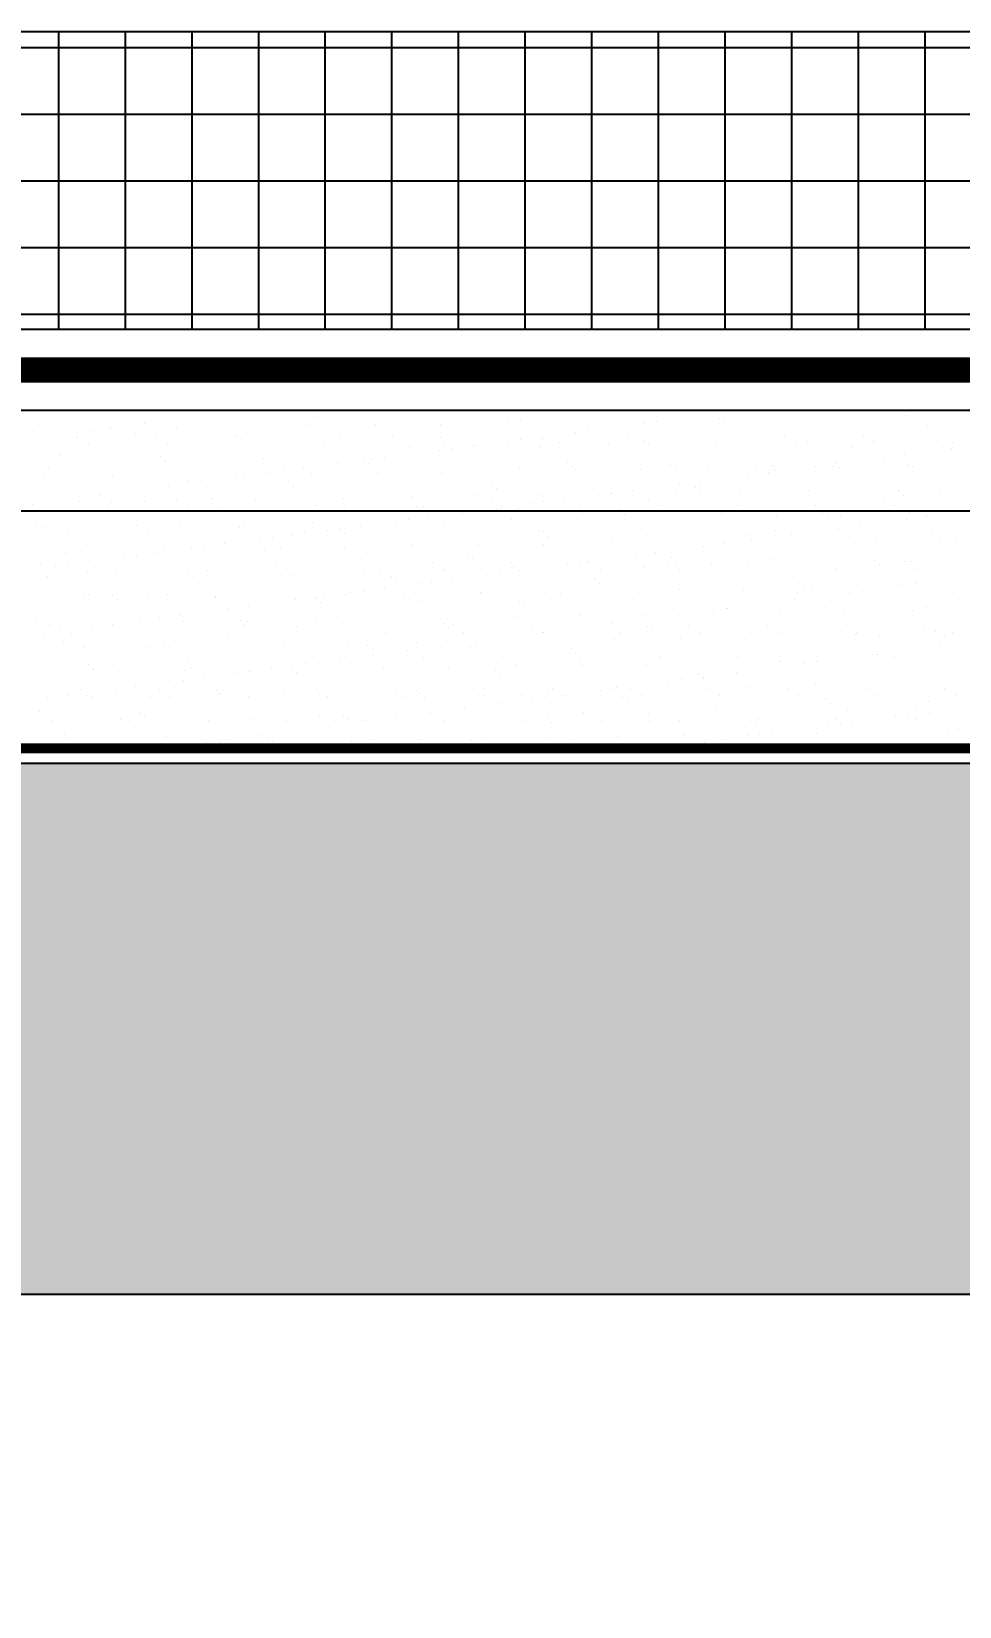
# Model space of a CAD drawing. Header units: centimetres. Extents: x -5119 to 2082, y -6603 to -947.
# Drawn here: x -156.4 to -82.9, y -3573 to -3448.3 of the extents above; entities that cross this region are included whole.
import ezdxf

# ---------------------------------------------------------------- set-up
doc = ezdxf.new("R2010")
doc.units = ezdxf.units.CM
doc.header["$LTSCALE"] = 100
doc.header["$MEASUREMENT"] = 0
for name, color, linetype in [('A807-Details-Railing and Cat ladder$0$A-CONC', 5, 'Continuous'), ('A807-Details-Railing and Cat ladder$0$A-HATCH-14', 14, 'Continuous'), ('A807-Details-Railing and Cat ladder$0$A-HATH-CONC', 253, 'Continuous'), ('A807-Details-Railing and Cat ladder$0$A-LITE2', 23, 'Continuous'), ('A807-Details-Railing and Cat ladder$0$A-WATERPROOFING', 7, 'Continuous'), ('A807-Details-Railing and Cat ladder$0$railiing', 7, 'Continuous')]:
    doc.layers.add(name, color=color, linetype=linetype)
doc.styles.add('A807-Details-Railing and Cat ladder$0$ARIAL', font='arial.ttf', dxfattribs={"width": 0.9})
doc.styles.add('A807-Details-Railing and Cat ladder$0$DIM1', font='simplex.shx', dxfattribs={"width": 0.8})
doc.dimstyles.new('A807-Details-Railing and Cat ladder$0$A-20-DIM-INT', dxfattribs={"dimscale": 20, "dimtxt": 2.5, "dimasz": 0.2, "dimexe": 1, "dimexo": 1, "dimgap": 1, "dimtad": 1, "dimlfac": 0.001, "dimdsep": 46, "dimtxsty": 'A807-Details-Railing and Cat ladder$0$ARIAL', "dimblk": 'A807-Details-Railing and Cat ladder$0$_ARCHTICK', "dimcen": 0.025, "dimclrd": 8, "dimclre": 8, "dimclrt": 7, "dimazin": 2, "dimtfac": 1, "dimtix": 1, "dimtmove": 2, "dimatfit": 3, "dimfxl": 1, "dimtolj": 1, "dimtzin": 0, "dimlwd": -1, "dimlwe": -1, "dimarcsym": 0})

# ---------------------------------------------------------------- blocks, each defined once
blk = doc.blocks.new('A807-Details-Railing and Cat ladder$0$_ARCHTICK')
at = {"color": 0, "linetype": 'ByBlock', "const_width": 0.15}
blk.add_lwpolyline([(-0.5, -0.5), (0.5, 0.5)], dxfattribs=at)
blk = doc.blocks.new('*D26')
at = {"layer": 'A807-Details-Railing and Cat ladder$0$A-HATH-CONC', "color": 8, "ltscale": 0.8, "transparency": 16777216}
for p, q in [((-140.05, -3306.48), (-291.56, -3306.48)), ((-271.56, -3506.24), (-271.56, -3306.48)), ((-251.61, -3506.24), (-291.56, -3506.24))]:
    blk.add_line(p, q, dxfattribs=at)
at = {"layer": 'Defpoints', "color": 0, "ltscale": 0.8, "transparency": 16777216}
for p in [(-271.56, -3306.48), (-120.05, -3306.48), (-231.61, -3506.24)]:
    blk.add_point(p, dxfattribs=at)
at = {"layer": 'A807-Details-Railing and Cat ladder$0$A-HATH-CONC', "color": 8, "ltscale": 0.8, "transparency": 16777216, "xscale": 4, "yscale": 4, "zscale": 4}
for p, rotation in [((-271.56, -3306.48), 90), ((-271.56, -3506.24), 270)]:
    blk.add_blockref('A807-Details-Railing and Cat ladder$0$_ARCHTICK', p, dxfattribs=dict(at, rotation=rotation))
at = {"layer": 'A807-Details-Railing and Cat ladder$0$A-HATH-CONC', "color": 7, "ltscale": 0.8, "transparency": 16777216, "insert": (-301.56, -3406.36), "char_height": 20, "attachment_point": 5, "rotation": 90, "style": 'A807-Details-Railing and Cat ladder$0$DIM1'}
blk.add_mtext('\\A1;199.76', dxfattribs=at)

msp = doc.modelspace()

# ---------------------------------------------------------------- hatches: boundary and pattern name
at = {"layer": 'A807-Details-Railing and Cat ladder$0$A-HATH-CONC', "ltscale": 0.8}
msp.add_hatch(color=256, dxfattribs=at).paths.add_polyline_path([(6.666, -3523.653), (6.666, -3572.994), (14.122, -3548.26), (196.591, -3548.26), (196.591, -3506.241), (-202.54, -3506.241), (-202.54, -3548.26), (1.44, -3548.26)])

# ---------------------------------------------------------------- linework, layer by layer
at = {"layer": 'A807-Details-Railing and Cat ladder$0$A-CONC'}
msp.add_line((196.771, -3506.241), (-202.753, -3506.241), dxfattribs=at)
at = {"layer": 'A807-Details-Railing and Cat ladder$0$A-HATCH-14', "color": 8, "linetype": 'Continuous'}
for p, q in [((-147.406, -3479.347), (-147.406, -3479.347)), ((-146.366, -3479.21), (-146.366, -3479.21)), ((-144.865, -3479.598), (-144.865, -3479.598)), ((-144.742, -3478.996), (-144.742, -3478.996)), ((-139.755, -3479.622), (-139.755, -3479.622)), ((-134.359, -3479.428), (-134.359, -3479.428)), ((-133.746, -3478.738), (-133.746, -3478.738)), ((-129.13, -3479.361), (-129.13, -3479.361)), ((-124.02, -3479.386), (-124.02, -3479.386)), ((-118.625, -3479.191), (-118.625, -3479.191)), ((-117.642, -3478.984), (-117.642, -3478.984)), ((-113.396, -3479.125), (-113.396, -3479.125)), ((-109.899, -3478.823), (-109.899, -3478.823)), ((-108.286, -3479.149), (-108.286, -3479.149)), ((-107.924, -3479.321), (-107.924, -3479.321)), ((-106.884, -3479.184), (-106.884, -3479.184)), ((-105.26, -3478.97), (-105.26, -3478.97)), ((-102.89, -3478.955), (-102.89, -3478.955)), ((-101.905, -3478.892), (-101.905, -3478.892)), ((-101.537, -3479.229), (-101.537, -3479.229)), ((-97.661, -3478.888), (-97.661, -3478.888)), ((-93.794, -3479.068), (-93.794, -3479.068)), ((-92.551, -3478.913), (-92.551, -3478.913)), ((-87.156, -3478.718), (-87.156, -3478.718)), ((-85.801, -3479.137), (-85.801, -3479.137)), ((-85.433, -3479.474), (-85.433, -3479.474)), ((-156.224, -3479.909), (-156.224, -3479.909)), ((-155.856, -3480.246), (-155.856, -3480.246)), ((-155.496, -3480.412), (-155.496, -3480.412)), ((-155.489, -3479.859), (-155.489, -3479.859)), ((-152.783, -3480.055), (-152.783, -3480.055)), ((-152.709, -3480.388), (-152.709, -3480.388)), ((-151.743, -3479.918), (-151.743, -3479.918)), ((-150.119, -3479.704), (-150.119, -3479.704)), ((-150.094, -3479.664), (-150.094, -3479.664)), ((-148.113, -3480.086), (-148.113, -3480.086)), ((-146.488, -3480.376), (-146.488, -3480.376)), ((-140.267, -3480.365), (-140.267, -3480.365)), ((-140.12, -3480.154), (-140.12, -3480.154)), ((-139.752, -3480.492), (-139.752, -3480.492)), ((-134.046, -3480.354), (-134.046, -3480.354)), ((-132.008, -3480.331), (-132.008, -3480.331)), ((-127.825, -3480.343), (-127.825, -3480.343)), ((-126.983, -3480.879), (-126.983, -3480.879)), ((-124.015, -3480.399), (-124.015, -3480.399)), ((-123.647, -3480.737), (-123.647, -3480.737)), ((-121.604, -3480.331), (-121.604, -3480.331)), ((-120.762, -3480.868), (-120.762, -3480.868)), ((-118.678, -3480.737), (-118.678, -3480.737)), ((-117.638, -3480.6), (-117.638, -3480.6)), ((-116.014, -3480.386), (-116.014, -3480.386)), ((-115.904, -3480.576), (-115.904, -3480.576)), ((-115.383, -3480.32), (-115.383, -3480.32)), ((-114.541, -3480.857), (-114.541, -3480.857)), ((-113.301, -3480.029), (-113.301, -3480.029)), ((-112.261, -3479.892), (-112.261, -3479.892)), ((-110.637, -3479.678), (-110.637, -3479.678)), ((-109.163, -3480.309), (-109.163, -3480.309)), ((-108.32, -3480.845), (-108.32, -3480.845)), ((-107.911, -3480.645), (-107.911, -3480.645)), ((-102.942, -3480.297), (-102.942, -3480.297)), ((-102.099, -3480.834), (-102.099, -3480.834)), ((-99.799, -3480.821), (-99.799, -3480.821)), ((-96.721, -3480.286), (-96.721, -3480.286)), ((-95.878, -3480.823), (-95.878, -3480.823)), ((-94.96, -3480.761), (-94.96, -3480.761)), ((-90.5, -3480.275), (-90.5, -3480.275)), ((-89.731, -3480.694), (-89.731, -3480.694)), ((-89.657, -3480.811), (-89.657, -3480.811)), ((-84.621, -3480.719), (-84.621, -3480.719)), ((-84.279, -3480.263), (-84.279, -3480.263)), ((-83.437, -3480.8), (-83.437, -3480.8)), ((-154.118, -3481.839), (-154.118, -3481.839)), ((-152.669, -3481.641), (-152.669, -3481.641)), ((-151.866, -3480.924), (-151.866, -3480.924)), ((-147.559, -3481.665), (-147.559, -3481.665)), ((-146.125, -3481.907), (-146.125, -3481.907)), ((-145.645, -3480.913), (-145.645, -3480.913)), ((-142.164, -3481.471), (-142.164, -3481.471)), ((-139.425, -3480.902), (-139.425, -3480.902)), ((-138.014, -3482.084), (-138.014, -3482.084)), ((-136.935, -3481.404), (-136.935, -3481.404)), ((-133.204, -3480.891), (-133.204, -3480.891)), ((-131.825, -3481.428), (-131.825, -3481.428)), ((-128.393, -3482.016), (-128.393, -3482.016)), ((-126.769, -3481.802), (-126.769, -3481.802)), ((-126.429, -3481.234), (-126.429, -3481.234)), ((-124.055, -3481.445), (-124.055, -3481.445)), ((-123.016, -3481.308), (-123.016, -3481.308)), ((-121.391, -3481.094), (-121.391, -3481.094)), ((-121.2, -3481.167), (-121.2, -3481.167)), ((-116.09, -3481.192), (-116.09, -3481.192)), ((-110.695, -3480.998), (-110.695, -3480.998)), ((-107.542, -3480.982), (-107.542, -3480.982)), ((-105.466, -3480.931), (-105.466, -3480.931)), ((-100.356, -3480.955), (-100.356, -3480.955)), ((-91.806, -3480.89), (-91.806, -3480.89)), ((-91.438, -3481.227), (-91.438, -3481.227)), ((-89.951, -3482.127), (-89.951, -3482.127)), ((-88.911, -3481.99), (-88.911, -3481.99)), ((-87.287, -3481.776), (-87.287, -3481.776)), ((-84.573, -3481.419), (-84.573, -3481.419)), ((-83.695, -3481.067), (-83.695, -3481.067)), ((-83.534, -3481.282), (-83.534, -3481.282)), ((-155.055, -3482.868), (-155.055, -3482.868)), ((-148.834, -3482.856), (-148.834, -3482.856)), ((-145.757, -3482.245), (-145.757, -3482.245)), ((-142.613, -3482.845), (-142.613, -3482.845)), ((-137.523, -3483.218), (-137.523, -3483.218)), ((-136.392, -3482.834), (-136.392, -3482.834)), ((-134.81, -3482.861), (-134.81, -3482.861)), ((-134.233, -3483.277), (-134.233, -3483.277)), ((-133.77, -3482.724), (-133.77, -3482.724)), ((-132.146, -3482.51), (-132.146, -3482.51)), ((-130.171, -3482.823), (-130.171, -3482.823)), ((-130.02, -3482.153), (-130.02, -3482.153)), ((-129.652, -3482.49), (-129.652, -3482.49)), ((-129.432, -3482.153), (-129.432, -3482.153)), ((-129.004, -3483.21), (-129.004, -3483.21)), ((-123.95, -3482.811), (-123.95, -3482.811)), ((-123.894, -3483.235), (-123.894, -3483.235)), ((-121.909, -3482.329), (-121.909, -3482.329)), ((-118.499, -3483.04), (-118.499, -3483.04)), ((-117.729, -3482.8), (-117.729, -3482.8)), ((-113.916, -3482.398), (-113.916, -3482.398)), ((-113.547, -3482.735), (-113.547, -3482.735)), ((-113.27, -3482.974), (-113.27, -3482.974)), ((-111.508, -3482.789), (-111.508, -3482.789)), ((-108.16, -3482.998), (-108.16, -3482.998)), ((-105.804, -3482.575), (-105.804, -3482.575)), ((-105.288, -3482.777), (-105.288, -3482.777)), ((-102.765, -3482.804), (-102.765, -3482.804)), ((-99.067, -3482.766), (-99.067, -3482.766)), ((-98.041, -3483.192), (-98.041, -3483.192)), ((-97.811, -3482.643), (-97.811, -3482.643)), ((-97.536, -3482.737), (-97.536, -3482.737)), ((-97.443, -3482.981), (-97.443, -3482.981)), ((-95.328, -3482.835), (-95.328, -3482.835)), ((-94.288, -3482.698), (-94.288, -3482.698)), ((-92.846, -3482.755), (-92.846, -3482.755)), ((-92.664, -3482.484), (-92.664, -3482.484)), ((-92.426, -3482.762), (-92.426, -3482.762)), ((-89.7, -3482.82), (-89.7, -3482.82)), ((-87.03, -3482.567), (-87.03, -3482.567)), ((-86.625, -3482.743), (-86.625, -3482.743)), ((-155.363, -3483.708), (-155.363, -3483.708)), ((-152.13, -3483.661), (-152.13, -3483.661)), ((-151.762, -3483.998), (-151.762, -3483.998)), ((-149.968, -3483.513), (-149.968, -3483.513)), ((-145.564, -3484.276), (-145.564, -3484.276)), ((-144.739, -3483.447), (-144.739, -3483.447)), ((-144.524, -3484.14), (-144.524, -3484.14)), ((-144.019, -3483.837), (-144.019, -3483.837)), ((-142.9, -3483.926), (-142.9, -3483.926)), ((-140.187, -3483.569), (-140.187, -3483.569)), ((-139.629, -3483.471), (-139.629, -3483.471)), ((-139.147, -3483.432), (-139.147, -3483.432)), ((-136.025, -3483.906), (-136.025, -3483.906)), ((-135.657, -3484.243), (-135.657, -3484.243)), ((-127.914, -3484.083), (-127.914, -3484.083)), ((-119.921, -3484.151), (-119.921, -3484.151)), ((-119.553, -3484.489), (-119.553, -3484.489)), ((-111.81, -3484.328), (-111.81, -3484.328)), ((-108.795, -3484.608), (-108.795, -3484.608)), ((-106.082, -3484.251), (-106.082, -3484.251)), ((-105.042, -3484.114), (-105.042, -3484.114)), ((-103.816, -3484.397), (-103.816, -3484.397)), ((-103.418, -3483.9), (-103.418, -3483.9)), ((-100.705, -3483.543), (-100.705, -3483.543)), ((-99.665, -3483.406), (-99.665, -3483.406)), ((-95.705, -3484.573), (-95.705, -3484.573)), ((-94.834, -3484.61), (-94.834, -3484.61)), ((-89.605, -3484.543), (-89.605, -3484.543)), ((-84.495, -3484.568), (-84.495, -3484.568)), ((-156.318, -3485.692), (-156.318, -3485.692)), ((-155.278, -3485.555), (-155.278, -3485.555)), ((-153.654, -3485.342), (-153.654, -3485.342)), ((-152.543, -3485.49), (-152.543, -3485.49)), ((-151.095, -3485.39), (-151.095, -3485.39)), ((-150.941, -3484.984), (-150.941, -3484.984)), ((-150.024, -3485.591), (-150.024, -3485.591)), ((-149.901, -3484.847), (-149.901, -3484.847)), ((-148.277, -3484.634), (-148.277, -3484.634)), ((-147.433, -3485.514), (-147.433, -3485.514)), ((-144.874, -3485.379), (-144.874, -3485.379)), ((-142.038, -3485.32), (-142.038, -3485.32)), ((-142.03, -3485.659), (-142.03, -3485.659)), ((-138.654, -3485.367), (-138.654, -3485.367)), ((-136.809, -3485.253), (-136.809, -3485.253)), ((-133.919, -3485.836), (-133.919, -3485.836)), ((-132.433, -3485.356), (-132.433, -3485.356)), ((-131.699, -3485.278), (-131.699, -3485.278)), ((-126.303, -3485.083), (-126.303, -3485.083)), ((-126.212, -3485.345), (-126.212, -3485.345)), ((-121.074, -3485.016), (-121.074, -3485.016)), ((-119.991, -3485.334), (-119.991, -3485.334)), ((-119.149, -3485.87), (-119.149, -3485.87)), ((-116.836, -3485.667), (-116.836, -3485.667)), ((-115.964, -3485.041), (-115.964, -3485.041)), ((-115.797, -3485.53), (-115.797, -3485.53)), ((-114.173, -3485.316), (-114.173, -3485.316)), ((-113.77, -3485.322), (-113.77, -3485.322)), ((-112.928, -3485.859), (-112.928, -3485.859)), ((-111.459, -3484.959), (-111.459, -3484.959)), ((-110.569, -3484.847), (-110.569, -3484.847)), ((-110.419, -3484.822), (-110.419, -3484.822)), ((-107.549, -3485.311), (-107.549, -3485.311)), ((-106.707, -3485.848), (-106.707, -3485.848)), ((-105.34, -3484.78), (-105.34, -3484.78)), ((-103.448, -3484.734), (-103.448, -3484.734)), ((-101.328, -3485.3), (-101.328, -3485.3)), ((-100.486, -3485.836), (-100.486, -3485.836)), ((-100.23, -3484.804), (-100.23, -3484.804)), ((-95.107, -3485.288), (-95.107, -3485.288)), ((-94.265, -3485.825), (-94.265, -3485.825)), ((-88.887, -3485.277), (-88.887, -3485.277)), ((-88.044, -3485.814), (-88.044, -3485.814)), ((-87.712, -3484.642), (-87.712, -3484.642)), ((-87.343, -3484.979), (-87.343, -3484.979)), ((-150.253, -3485.927), (-150.253, -3485.927)), ((-144.032, -3485.915), (-144.032, -3485.915)), ((-141.662, -3485.997), (-141.662, -3485.997)), ((-137.811, -3485.904), (-137.811, -3485.904)), ((-131.59, -3485.893), (-131.59, -3485.893)), ((-125.926, -3485.905), (-125.926, -3485.905)), ((-125.558, -3486.242), (-125.558, -3486.242)), ((-125.369, -3485.881), (-125.369, -3485.881)), ((-121.174, -3486.238), (-121.174, -3486.238)), ((-119.55, -3486.024), (-119.55, -3486.024)), ((-117.815, -3486.081), (-117.815, -3486.081)), ((-109.821, -3486.15), (-109.821, -3486.15))]:
    msp.add_line(p, q, dxfattribs=at)
at = {"layer": 'A807-Details-Railing and Cat ladder$0$A-HATCH-14', "linetype": 'Continuous'}
for p, q in [((-128.879, -3487.059), (-128.879, -3487.059)), ((-127.591, -3487.082), (-127.591, -3487.082)), ((-126.551, -3486.945), (-126.551, -3486.945)), ((-124.927, -3486.732), (-124.927, -3486.732)), ((-123.769, -3487.084), (-123.769, -3487.084)), ((-122.213, -3486.374), (-122.213, -3486.374)), ((-118.373, -3486.889), (-118.373, -3486.889)), ((-113.144, -3486.823), (-113.144, -3486.823)), ((-109.453, -3486.487), (-109.453, -3486.487)), ((-108.034, -3486.847), (-108.034, -3486.847)), ((-102.639, -3486.653), (-102.639, -3486.653)), ((-101.71, -3486.326), (-101.71, -3486.326)), ((-97.41, -3486.586), (-97.41, -3486.586)), ((-93.717, -3486.395), (-93.717, -3486.395)), ((-93.348, -3486.733), (-93.348, -3486.733)), ((-92.3, -3486.611), (-92.3, -3486.611)), ((-88.109, -3487.057), (-88.109, -3487.057)), ((-87.069, -3486.92), (-87.069, -3486.92)), ((-86.904, -3486.416), (-86.904, -3486.416)), ((-85.605, -3486.572), (-85.605, -3486.572)), ((-85.445, -3486.706), (-85.445, -3486.706)), ((-156.029, -3487.344), (-156.029, -3487.344)), ((-155.237, -3487.557), (-155.237, -3487.557)), ((-153.441, -3487.87), (-153.441, -3487.87)), ((-149.842, -3487.363), (-149.842, -3487.363)), ((-148.036, -3487.413), (-148.036, -3487.413)), ((-147.667, -3487.75), (-147.667, -3487.75)), ((-147.22, -3487.859), (-147.22, -3487.859)), ((-144.613, -3487.296), (-144.613, -3487.296)), ((-140.999, -3487.847), (-140.999, -3487.847)), ((-139.924, -3487.589), (-139.924, -3487.589)), ((-139.503, -3487.32), (-139.503, -3487.32)), ((-137.305, -3488.361), (-137.305, -3488.361)), ((-135.681, -3488.147), (-135.681, -3488.147)), ((-134.779, -3487.836), (-134.779, -3487.836)), ((-134.108, -3487.126), (-134.108, -3487.126)), ((-132.968, -3487.79), (-132.968, -3487.79)), ((-131.931, -3487.658), (-131.931, -3487.658)), ((-131.928, -3487.653), (-131.928, -3487.653)), ((-131.563, -3487.995), (-131.563, -3487.995)), ((-130.304, -3487.44), (-130.304, -3487.44)), ((-128.558, -3487.825), (-128.558, -3487.825)), ((-123.82, -3487.834), (-123.82, -3487.834)), ((-122.337, -3487.813), (-122.337, -3487.813)), ((-116.116, -3487.802), (-116.116, -3487.802)), ((-115.826, -3487.903), (-115.826, -3487.903)), ((-115.458, -3488.241), (-115.458, -3488.241)), ((-109.895, -3487.791), (-109.895, -3487.791)), ((-107.715, -3488.08), (-107.715, -3488.08)), ((-103.674, -3487.78), (-103.674, -3487.78)), ((-99.722, -3488.148), (-99.722, -3488.148)), ((-97.823, -3488.336), (-97.823, -3488.336)), ((-97.453, -3487.768), (-97.453, -3487.768)), ((-96.199, -3488.122), (-96.199, -3488.122)), ((-93.486, -3487.765), (-93.486, -3487.765)), ((-92.446, -3487.628), (-92.446, -3487.628)), ((-91.611, -3488.325), (-91.611, -3488.325)), ((-91.232, -3487.757), (-91.232, -3487.757)), ((-90.822, -3487.414), (-90.822, -3487.414)), ((-85.012, -3487.746), (-85.012, -3487.746)), ((-154.041, -3489.166), (-154.041, -3489.166)), ((-153.672, -3489.503), (-153.672, -3489.503)), ((-152.417, -3489.339), (-152.417, -3489.339)), ((-147.307, -3489.363), (-147.307, -3489.363)), ((-146.435, -3489.563), (-146.435, -3489.563)), ((-145.929, -3489.342), (-145.929, -3489.342)), ((-143.722, -3489.206), (-143.722, -3489.206)), ((-142.682, -3489.069), (-142.682, -3489.069)), ((-141.912, -3489.169), (-141.912, -3489.169)), ((-141.058, -3488.855), (-141.058, -3488.855)), ((-138.345, -3488.498), (-138.345, -3488.498)), ((-137.936, -3489.411), (-137.936, -3489.411)), ((-136.683, -3489.102), (-136.683, -3489.102)), ((-131.573, -3489.127), (-131.573, -3489.127)), ((-129.825, -3489.588), (-129.825, -3489.588)), ((-126.177, -3488.932), (-126.177, -3488.932)), ((-120.949, -3488.866), (-120.949, -3488.866)), ((-115.838, -3488.89), (-115.838, -3488.89)), ((-110.443, -3488.696), (-110.443, -3488.696)), ((-106.954, -3489.538), (-106.954, -3489.538)), ((-105.214, -3488.629), (-105.214, -3488.629)), ((-104.24, -3489.18), (-104.24, -3489.18)), ((-103.2, -3489.043), (-103.2, -3489.043)), ((-101.576, -3488.83), (-101.576, -3488.83)), ((-100.104, -3488.653), (-100.104, -3488.653)), ((-99.354, -3488.486), (-99.354, -3488.486)), ((-98.863, -3488.472), (-98.863, -3488.472)), ((-94.709, -3488.459), (-94.709, -3488.459)), ((-89.48, -3488.392), (-89.48, -3488.392)), ((-84.37, -3488.417), (-84.37, -3488.417)), ((-83.617, -3488.394), (-83.617, -3488.394)), ((-83.249, -3488.731), (-83.249, -3488.731)), ((-155.703, -3490.404), (-155.703, -3490.404)), ((-154.476, -3490.622), (-154.476, -3490.622)), ((-153.437, -3490.485), (-153.437, -3490.485)), ((-151.813, -3490.271), (-151.813, -3490.271)), ((-149.482, -3490.392), (-149.482, -3490.392)), ((-149.099, -3489.914), (-149.099, -3489.914)), ((-148.059, -3489.777), (-148.059, -3489.777)), ((-143.261, -3490.381), (-143.261, -3490.381)), ((-137.568, -3489.748), (-137.568, -3489.748)), ((-137.04, -3490.37), (-137.04, -3490.37)), ((-130.819, -3490.358), (-130.819, -3490.358)), ((-124.598, -3490.347), (-124.598, -3490.347)), ((-121.831, -3489.656), (-121.831, -3489.656)), ((-121.463, -3489.994), (-121.463, -3489.994)), ((-118.378, -3490.336), (-118.378, -3490.336)), ((-118.247, -3490.738), (-118.247, -3490.738)), ((-114.995, -3490.596), (-114.995, -3490.596)), ((-113.955, -3490.459), (-113.955, -3490.459)), ((-113.72, -3489.833), (-113.72, -3489.833)), ((-113.018, -3490.672), (-113.018, -3490.672)), ((-112.331, -3490.245), (-112.331, -3490.245)), ((-112.157, -3490.324), (-112.157, -3490.324)), ((-109.617, -3489.888), (-109.617, -3489.888)), ((-108.578, -3489.751), (-108.578, -3489.751)), ((-107.908, -3490.696), (-107.908, -3490.696)), ((-105.936, -3490.313), (-105.936, -3490.313)), ((-105.727, -3489.902), (-105.727, -3489.902)), ((-105.359, -3490.239), (-105.359, -3490.239)), ((-105.093, -3490.85), (-105.093, -3490.85)), ((-102.513, -3490.502), (-102.513, -3490.502)), ((-99.715, -3490.302), (-99.715, -3490.302)), ((-98.873, -3490.839), (-98.873, -3490.839)), ((-97.616, -3490.078), (-97.616, -3490.078)), ((-97.284, -3490.435), (-97.284, -3490.435)), ((-93.494, -3490.291), (-93.494, -3490.291)), ((-92.652, -3490.827), (-92.652, -3490.827)), ((-92.174, -3490.46), (-92.174, -3490.46)), ((-89.622, -3490.147), (-89.622, -3490.147)), ((-89.254, -3490.484), (-89.254, -3490.484)), ((-87.273, -3490.279), (-87.273, -3490.279)), ((-86.778, -3490.265), (-86.778, -3490.265)), ((-86.431, -3490.816), (-86.431, -3490.816)), ((-155.112, -3491.406), (-155.112, -3491.406)), ((-154.86, -3490.94), (-154.86, -3490.94)), ((-151.935, -3491.096), (-151.935, -3491.096)), ((-149.716, -3491.212), (-149.716, -3491.212)), ((-148.64, -3490.929), (-148.64, -3490.929)), ((-144.487, -3491.145), (-144.487, -3491.145)), ((-143.941, -3491.164), (-143.941, -3491.164)), ((-143.573, -3491.502), (-143.573, -3491.502)), ((-142.419, -3490.918), (-142.419, -3490.918)), ((-139.377, -3491.169), (-139.377, -3491.169)), ((-136.198, -3490.906), (-136.198, -3490.906)), ((-135.83, -3491.341), (-135.83, -3491.341)), ((-133.982, -3490.975), (-133.982, -3490.975)), ((-129.977, -3490.895), (-129.977, -3490.895)), ((-128.753, -3490.908), (-128.753, -3490.908)), ((-127.837, -3491.41), (-127.837, -3491.41)), ((-127.468, -3491.747), (-127.468, -3491.747)), ((-125.749, -3492.012), (-125.749, -3492.012)), ((-124.709, -3491.875), (-124.709, -3491.875)), ((-123.756, -3490.884), (-123.756, -3490.884)), ((-123.643, -3490.933), (-123.643, -3490.933)), ((-123.085, -3491.661), (-123.085, -3491.661)), ((-120.372, -3491.304), (-120.372, -3491.304)), ((-119.725, -3491.586), (-119.725, -3491.586)), ((-119.332, -3491.167), (-119.332, -3491.167)), ((-117.708, -3490.953), (-117.708, -3490.953)), ((-117.535, -3490.872), (-117.535, -3490.872)), ((-111.732, -3491.655), (-111.732, -3491.655)), ((-111.364, -3491.992), (-111.364, -3491.992)), ((-111.314, -3490.861), (-111.314, -3490.861)), ((-103.621, -3491.832), (-103.621, -3491.832)), ((-95.627, -3491.9), (-95.627, -3491.9)), ((-87.516, -3492.077), (-87.516, -3492.077)), ((-86.267, -3491.986), (-86.267, -3491.986)), ((-85.227, -3491.849), (-85.227, -3491.849)), ((-83.603, -3491.636), (-83.603, -3491.636)), ((-152.292, -3493.188), (-152.292, -3493.188)), ((-151.828, -3492.872), (-151.828, -3492.872)), ((-149.946, -3492.918), (-149.946, -3492.918)), ((-149.578, -3493.255), (-149.578, -3493.255)), ((-147.181, -3493.212), (-147.181, -3493.212)), ((-145.607, -3492.861), (-145.607, -3492.861)), ((-141.835, -3493.094), (-141.835, -3493.094)), ((-141.786, -3493.018), (-141.786, -3493.018)), ((-139.386, -3492.85), (-139.386, -3492.85)), ((-136.557, -3492.951), (-136.557, -3492.951)), ((-135.463, -3493.291), (-135.463, -3493.291)), ((-133.842, -3493.163), (-133.842, -3493.163)), ((-133.839, -3493.077), (-133.839, -3493.077)), ((-133.165, -3492.838), (-133.165, -3492.838)), ((-131.447, -3492.976), (-131.447, -3492.976)), ((-131.126, -3492.72), (-131.126, -3492.72)), ((-130.086, -3492.583), (-130.086, -3492.583)), ((-128.462, -3492.369), (-128.462, -3492.369)), ((-126.944, -3492.827), (-126.944, -3492.827)), ((-126.052, -3492.781), (-126.052, -3492.781)), ((-125.73, -3493.34), (-125.73, -3493.34)), ((-120.823, -3492.715), (-120.823, -3492.715)), ((-120.723, -3492.816), (-120.723, -3492.816)), ((-115.713, -3492.739), (-115.713, -3492.739)), ((-114.503, -3492.804), (-114.503, -3492.804)), ((-110.317, -3492.545), (-110.317, -3492.545)), ((-108.282, -3492.793), (-108.282, -3492.793)), ((-105.088, -3492.478), (-105.088, -3492.478)), ((-102.061, -3492.782), (-102.061, -3492.782)), ((-99.978, -3492.503), (-99.978, -3492.503)), ((-95.982, -3493.265), (-95.982, -3493.265)), ((-95.84, -3492.77), (-95.84, -3492.77)), ((-95.259, -3492.238), (-95.259, -3492.238)), ((-94.583, -3492.308), (-94.583, -3492.308)), ((-94.357, -3493.051), (-94.357, -3493.051)), ((-91.644, -3492.694), (-91.644, -3492.694)), ((-90.604, -3492.557), (-90.604, -3492.557)), ((-89.619, -3492.759), (-89.619, -3492.759)), ((-89.354, -3492.241), (-89.354, -3492.241)), ((-88.98, -3492.344), (-88.98, -3492.344)), ((-84.244, -3492.266), (-84.244, -3492.266)), ((-83.398, -3492.748), (-83.398, -3492.748)), ((-144.594, -3494.493), (-144.594, -3494.493)), ((-141.88, -3494.136), (-141.88, -3494.136)), ((-140.84, -3493.999), (-140.84, -3493.999)), ((-139.216, -3493.785), (-139.216, -3493.785)), ((-136.503, -3493.428), (-136.503, -3493.428)), ((-133.473, -3493.5), (-133.473, -3493.5)), ((-118.121, -3494.588), (-118.121, -3494.588)), ((-117.737, -3493.408), (-117.737, -3493.408)), ((-117.369, -3493.746), (-117.369, -3493.746)), ((-112.893, -3494.521), (-112.893, -3494.521)), ((-109.626, -3493.585), (-109.626, -3493.585)), ((-107.782, -3494.545), (-107.782, -3494.545)), ((-105.112, -3494.467), (-105.112, -3494.467)), ((-102.398, -3494.11), (-102.398, -3494.11)), ((-102.387, -3494.351), (-102.387, -3494.351)), ((-101.632, -3493.653), (-101.632, -3493.653)), ((-101.359, -3493.973), (-101.359, -3493.973)), ((-101.264, -3493.991), (-101.264, -3493.991)), ((-99.735, -3493.759), (-99.735, -3493.759)), ((-97.158, -3494.284), (-97.158, -3494.284)), ((-97.021, -3493.402), (-97.021, -3493.402)), ((-93.521, -3493.83), (-93.521, -3493.83)), ((-92.048, -3494.309), (-92.048, -3494.309)), ((-86.653, -3494.114), (-86.653, -3494.114)), ((-85.528, -3493.899), (-85.528, -3493.899)), ((-85.16, -3494.236), (-85.16, -3494.236)), ((-155.951, -3494.671), (-155.951, -3494.671)), ((-155.583, -3495.008), (-155.583, -3495.008)), ((-154.986, -3495.255), (-154.986, -3495.255)), ((-154.09, -3495.406), (-154.09, -3495.406)), ((-152.635, -3495.552), (-152.635, -3495.552)), ((-151.595, -3495.415), (-151.595, -3495.415)), ((-149.971, -3495.201), (-149.971, -3495.201)), ((-149.59, -3495.061), (-149.59, -3495.061)), ((-147.869, -3495.395), (-147.869, -3495.395)), ((-147.84, -3494.848), (-147.84, -3494.848)), ((-147.257, -3494.844), (-147.257, -3494.844)), ((-146.218, -3494.707), (-146.218, -3494.707)), ((-144.361, -3494.994), (-144.361, -3494.994)), ((-141.648, -3495.383), (-141.648, -3495.383)), ((-139.847, -3494.916), (-139.847, -3494.916)), ((-139.479, -3495.254), (-139.479, -3495.254)), ((-139.251, -3495.018), (-139.251, -3495.018)), ((-135.427, -3495.372), (-135.427, -3495.372)), ((-133.856, -3494.824), (-133.856, -3494.824)), ((-131.736, -3495.093), (-131.736, -3495.093)), ((-129.206, -3495.361), (-129.206, -3495.361)), ((-128.627, -3494.757), (-128.627, -3494.757)), ((-123.742, -3495.161), (-123.742, -3495.161)), ((-123.517, -3494.782), (-123.517, -3494.782)), ((-123.374, -3495.499), (-123.374, -3495.499)), ((-122.985, -3495.349), (-122.985, -3495.349)), ((-116.764, -3495.338), (-116.764, -3495.338)), ((-115.631, -3495.338), (-115.631, -3495.338)), ((-113.153, -3495.526), (-113.153, -3495.526)), ((-112.113, -3495.389), (-112.113, -3495.389)), ((-110.543, -3495.327), (-110.543, -3495.327)), ((-110.489, -3495.175), (-110.489, -3495.175)), ((-107.776, -3494.818), (-107.776, -3494.818)), ((-107.638, -3495.407), (-107.638, -3495.407)), ((-107.269, -3495.744), (-107.269, -3495.744)), ((-106.736, -3494.681), (-106.736, -3494.681)), ((-104.323, -3495.315), (-104.323, -3495.315)), ((-99.526, -3495.583), (-99.526, -3495.583)), ((-98.102, -3495.304), (-98.102, -3495.304)), ((-97.259, -3495.841), (-97.259, -3495.841)), ((-91.881, -3495.293), (-91.881, -3495.293)), ((-91.533, -3495.652), (-91.533, -3495.652)), ((-91.038, -3495.829), (-91.038, -3495.829)), ((-85.66, -3495.282), (-85.66, -3495.282)), ((-84.817, -3495.818), (-84.817, -3495.818)), ((-83.422, -3495.829), (-83.422, -3495.829)), ((-155.348, -3495.909), (-155.348, -3495.909)), ((-153.845, -3496.601), (-153.845, -3496.601)), ((-153.247, -3495.943), (-153.247, -3495.943)), ((-152.166, -3497.037), (-152.166, -3497.037)), ((-147.056, -3497.061), (-147.056, -3497.061)), ((-147.026, -3495.931), (-147.026, -3495.931)), ((-145.852, -3496.669), (-145.852, -3496.669)), ((-145.484, -3497.007), (-145.484, -3497.007)), ((-141.66, -3496.867), (-141.66, -3496.867)), ((-140.805, -3495.92), (-140.805, -3495.92)), ((-137.741, -3496.846), (-137.741, -3496.846)), ((-136.431, -3496.8), (-136.431, -3496.8)), ((-134.585, -3495.909), (-134.585, -3495.909)), ((-131.321, -3496.825), (-131.321, -3496.825)), ((-129.747, -3496.915), (-129.747, -3496.915)), ((-128.364, -3495.897), (-128.364, -3495.897)), ((-125.926, -3496.63), (-125.926, -3496.63)), ((-123.907, -3496.942), (-123.907, -3496.942)), ((-122.867, -3496.805), (-122.867, -3496.805)), ((-122.143, -3495.886), (-122.143, -3495.886)), ((-121.636, -3497.091), (-121.636, -3497.091)), ((-121.243, -3496.591), (-121.243, -3496.591)), ((-120.697, -3496.564), (-120.697, -3496.564)), ((-118.53, -3496.234), (-118.53, -3496.234)), ((-117.49, -3496.097), (-117.49, -3496.097)), ((-115.922, -3495.875), (-115.922, -3495.875)), ((-115.866, -3495.883), (-115.866, -3495.883)), ((-115.587, -3496.588), (-115.587, -3496.588)), ((-110.191, -3496.394), (-110.191, -3496.394)), ((-109.701, -3495.863), (-109.701, -3495.863)), ((-104.962, -3496.327), (-104.962, -3496.327)), ((-103.48, -3495.852), (-103.48, -3495.852)), ((-99.852, -3496.352), (-99.852, -3496.352)), ((-94.457, -3496.157), (-94.457, -3496.157)), ((-91.165, -3495.989), (-91.165, -3495.989)), ((-89.228, -3496.091), (-89.228, -3496.091)), ((-84.425, -3496.916), (-84.425, -3496.916)), ((-84.118, -3496.115), (-84.118, -3496.115)), ((-83.385, -3496.779), (-83.385, -3496.779)), ((-150.215, -3497.874), (-150.215, -3497.874)), ((-143.994, -3497.863), (-143.994, -3497.863)), ((-137.773, -3497.852), (-137.773, -3497.852)), ((-133.622, -3498.221), (-133.622, -3498.221)), ((-131.998, -3498.007), (-131.998, -3498.007)), ((-131.552, -3497.841), (-131.552, -3497.841)), ((-129.379, -3497.252), (-129.379, -3497.252)), ((-129.284, -3497.65), (-129.284, -3497.65)), ((-128.244, -3497.513), (-128.244, -3497.513)), ((-126.62, -3497.299), (-126.62, -3497.299)), ((-125.331, -3497.829), (-125.331, -3497.829)), ((-119.11, -3497.818), (-119.11, -3497.818)), ((-113.643, -3497.16), (-113.643, -3497.16)), ((-113.274, -3497.497), (-113.274, -3497.497)), ((-112.889, -3497.807), (-112.889, -3497.807)), ((-106.668, -3497.795), (-106.668, -3497.795)), ((-105.531, -3497.337), (-105.531, -3497.337)), ((-102.261, -3498.2), (-102.261, -3498.2)), ((-100.448, -3497.784), (-100.448, -3497.784)), ((-97.538, -3497.405), (-97.538, -3497.405)), ((-97.17, -3497.743), (-97.17, -3497.743)), ((-97.032, -3498.133), (-97.032, -3498.133)), ((-95.179, -3498.332), (-95.179, -3498.332)), ((-94.227, -3497.773), (-94.227, -3497.773)), ((-94.14, -3498.195), (-94.14, -3498.195)), ((-92.516, -3497.981), (-92.516, -3497.981)), ((-91.922, -3498.158), (-91.922, -3498.158)), ((-89.802, -3497.624), (-89.802, -3497.624)), ((-89.427, -3497.582), (-89.427, -3497.582)), ((-88.763, -3497.487), (-88.763, -3497.487)), ((-88.006, -3497.761), (-88.006, -3497.761)), ((-87.139, -3497.273), (-87.139, -3497.273)), ((-86.527, -3497.963), (-86.527, -3497.963)), ((-154.86, -3499.104), (-154.86, -3499.104)), ((-151.857, -3498.423), (-151.857, -3498.423)), ((-151.489, -3498.76), (-151.489, -3498.76)), ((-149.465, -3498.91), (-149.465, -3498.91)), ((-144.236, -3498.843), (-144.236, -3498.843)), ((-143.746, -3498.599), (-143.746, -3498.599)), ((-142.752, -3499.423), (-142.752, -3499.423)), ((-140.038, -3499.065), (-140.038, -3499.065)), ((-139.125, -3498.868), (-139.125, -3498.868)), ((-138.999, -3498.929), (-138.999, -3498.929)), ((-137.375, -3498.715), (-137.375, -3498.715)), ((-135.752, -3498.668), (-135.752, -3498.668)), ((-135.384, -3499.005), (-135.384, -3499.005)), ((-134.661, -3498.358), (-134.661, -3498.358)), ((-133.73, -3498.673), (-133.73, -3498.673)), ((-128.501, -3498.606), (-128.501, -3498.606)), ((-127.641, -3498.845), (-127.641, -3498.845)), ((-123.391, -3498.631), (-123.391, -3498.631)), ((-119.648, -3498.913), (-119.648, -3498.913)), ((-119.28, -3499.251), (-119.28, -3499.251)), ((-117.996, -3498.437), (-117.996, -3498.437)), ((-112.767, -3498.37), (-112.767, -3498.37)), ((-111.537, -3499.09), (-111.537, -3499.09)), ((-107.657, -3498.394), (-107.657, -3498.394)), ((-103.543, -3499.159), (-103.543, -3499.159)), ((-103.27, -3499.397), (-103.27, -3499.397)), ((-103.175, -3499.496), (-103.175, -3499.496)), ((-100.557, -3499.04), (-100.557, -3499.04)), ((-99.517, -3498.903), (-99.517, -3498.903)), ((-97.893, -3498.689), (-97.893, -3498.689)), ((-95.432, -3499.335), (-95.432, -3499.335)), ((-87.439, -3499.404), (-87.439, -3499.404)), ((-152.476, -3500.408), (-152.476, -3500.408)), ((-150.793, -3500.481), (-150.793, -3500.481)), ((-149.753, -3500.344), (-149.753, -3500.344)), ((-149.751, -3500.353), (-149.751, -3500.353)), ((-148.129, -3500.131), (-148.129, -3500.131)), ((-146.255, -3500.397), (-146.255, -3500.397)), ((-145.416, -3499.773), (-145.416, -3499.773)), ((-144.376, -3499.636), (-144.376, -3499.636)), ((-141.757, -3500.421), (-141.757, -3500.421)), ((-141.534, -3500.716), (-141.534, -3500.716)), ((-141.389, -3500.759), (-141.389, -3500.759)), ((-140.034, -3500.385), (-140.034, -3500.385)), ((-136.305, -3500.649), (-136.305, -3500.649)), ((-133.814, -3500.374), (-133.814, -3500.374)), ((-133.646, -3500.598), (-133.646, -3500.598)), ((-131.195, -3500.674), (-131.195, -3500.674)), ((-127.593, -3500.363), (-127.593, -3500.363)), ((-125.8, -3500.479), (-125.8, -3500.479)), ((-125.653, -3500.667), (-125.653, -3500.667)), ((-121.372, -3500.352), (-121.372, -3500.352)), ((-120.571, -3500.413), (-120.571, -3500.413)), ((-115.461, -3500.437), (-115.461, -3500.437)), ((-115.151, -3500.34), (-115.151, -3500.34)), ((-114.024, -3500.813), (-114.024, -3500.813)), ((-111.311, -3500.456), (-111.311, -3500.456)), ((-110.271, -3500.319), (-110.271, -3500.319)), ((-110.066, -3500.243), (-110.066, -3500.243)), ((-108.93, -3500.329), (-108.93, -3500.329)), ((-108.647, -3500.105), (-108.647, -3500.105)), ((-105.934, -3499.748), (-105.934, -3499.748)), ((-104.894, -3499.611), (-104.894, -3499.611)), ((-104.837, -3500.176), (-104.837, -3500.176)), ((-102.709, -3500.318), (-102.709, -3500.318)), ((-99.726, -3500.201), (-99.726, -3500.201)), ((-96.488, -3500.306), (-96.488, -3500.306)), ((-94.331, -3500.006), (-94.331, -3500.006)), ((-90.267, -3500.295), (-90.267, -3500.295)), ((-89.425, -3500.832), (-89.425, -3500.832)), ((-89.102, -3499.94), (-89.102, -3499.94)), ((-87.07, -3499.741), (-87.07, -3499.741)), ((-84.047, -3500.284), (-84.047, -3500.284)), ((-83.992, -3499.964), (-83.992, -3499.964)), ((-83.204, -3500.82), (-83.204, -3500.82)), ((-156.17, -3501.189), (-156.17, -3501.189)), ((-155.13, -3501.052), (-155.13, -3501.052)), ((-153.506, -3500.838), (-153.506, -3500.838)), ((-152.04, -3500.886), (-152.04, -3500.886)), ((-151.634, -3500.945), (-151.634, -3500.945)), ((-146.93, -3500.91), (-146.93, -3500.91)), ((-145.413, -3500.933), (-145.413, -3500.933)), ((-139.192, -3500.922), (-139.192, -3500.922)), ((-132.971, -3500.911), (-132.971, -3500.911)), ((-126.75, -3500.9), (-126.75, -3500.9)), ((-125.285, -3501.004), (-125.285, -3501.004)), ((-122.065, -3501.871), (-122.065, -3501.871)), ((-121.025, -3501.734), (-121.025, -3501.734)), ((-120.529, -3500.888), (-120.529, -3500.888)), ((-119.401, -3501.521), (-119.401, -3501.521)), ((-117.542, -3500.843), (-117.542, -3500.843)), ((-116.688, -3501.163), (-116.688, -3501.163)), ((-115.648, -3501.027), (-115.648, -3501.027)), ((-114.309, -3500.877), (-114.309, -3500.877)), ((-109.548, -3500.912), (-109.548, -3500.912)), ((-109.18, -3501.249), (-109.18, -3501.249)), ((-108.088, -3500.866), (-108.088, -3500.866)), ((-102.135, -3502.049), (-102.135, -3502.049)), ((-101.867, -3500.854), (-101.867, -3500.854)), ((-101.437, -3501.088), (-101.437, -3501.088)), ((-96.906, -3501.982), (-96.906, -3501.982)), ((-95.646, -3500.843), (-95.646, -3500.843)), ((-93.444, -3501.157), (-93.444, -3501.157)), ((-93.075, -3501.495), (-93.075, -3501.495)), ((-91.796, -3502.007), (-91.796, -3502.007)), ((-86.401, -3501.813), (-86.401, -3501.813)), ((-85.332, -3501.334), (-85.332, -3501.334)), ((-155.756, -3502.106), (-155.756, -3502.106)), ((-154.822, -3502.888), (-154.822, -3502.888)), ((-154.734, -3502.953), (-154.734, -3502.953)), ((-149.339, -3502.759), (-149.339, -3502.759)), ((-148.601, -3502.877), (-148.601, -3502.877)), ((-147.763, -3502.175), (-147.763, -3502.175)), ((-147.394, -3502.512), (-147.394, -3502.512)), ((-144.11, -3502.692), (-144.11, -3502.692)), ((-142.38, -3502.865), (-142.38, -3502.865)), ((-139.651, -3502.351), (-139.651, -3502.351)), ((-139, -3502.717), (-139, -3502.717)), ((-136.159, -3502.854), (-136.159, -3502.854)), ((-133.604, -3502.522), (-133.604, -3502.522)), ((-132.82, -3503.287), (-132.82, -3503.287)), ((-131.78, -3503.15), (-131.78, -3503.15)), ((-131.658, -3502.42), (-131.658, -3502.42)), ((-131.29, -3502.757), (-131.29, -3502.757)), ((-130.156, -3502.936), (-130.156, -3502.936)), ((-129.939, -3502.843), (-129.939, -3502.843)), ((-128.375, -3502.456), (-128.375, -3502.456)), ((-127.442, -3502.579), (-127.442, -3502.579)), ((-126.403, -3502.442), (-126.403, -3502.442)), ((-124.779, -3502.229), (-124.779, -3502.229)), ((-123.718, -3502.832), (-123.718, -3502.832)), ((-123.547, -3502.596), (-123.547, -3502.596)), ((-123.265, -3502.48), (-123.265, -3502.48)), ((-117.87, -3502.286), (-117.87, -3502.286)), ((-117.497, -3502.82), (-117.497, -3502.82)), ((-115.553, -3502.665), (-115.553, -3502.665)), ((-115.185, -3503.002), (-115.185, -3503.002)), ((-112.641, -3502.219), (-112.641, -3502.219)), ((-111.276, -3502.809), (-111.276, -3502.809)), ((-107.531, -3502.243), (-107.531, -3502.243)), ((-107.442, -3502.842), (-107.442, -3502.842)), ((-105.055, -3502.798), (-105.055, -3502.798)), ((-99.449, -3502.91), (-99.449, -3502.91)), ((-99.081, -3503.248), (-99.081, -3503.248)), ((-98.834, -3502.786), (-98.834, -3502.786)), ((-93.338, -3503.261), (-93.338, -3503.261)), ((-92.613, -3502.775), (-92.613, -3502.775)), ((-92.298, -3503.125), (-92.298, -3503.125)), ((-91.338, -3503.087), (-91.338, -3503.087)), ((-90.674, -3502.911), (-90.674, -3502.911)), ((-87.961, -3502.554), (-87.961, -3502.554)), ((-86.921, -3502.417), (-86.921, -3502.417)), ((-86.392, -3502.764), (-86.392, -3502.764)), ((-85.297, -3502.203), (-85.297, -3502.203)), ((-83.344, -3503.156), (-83.344, -3503.156)), ((-153.768, -3503.928), (-153.768, -3503.928)), ((-153.399, -3504.265), (-153.399, -3504.265)), ((-145.656, -3504.104), (-145.656, -3504.104)), ((-142.534, -3504.566), (-142.534, -3504.566)), ((-141.409, -3504.565), (-141.409, -3504.565)), ((-140.91, -3504.352), (-140.91, -3504.352)), ((-138.197, -3503.995), (-138.197, -3503.995)), ((-137.663, -3504.173), (-137.663, -3504.173)), ((-137.295, -3504.51), (-137.295, -3504.51)), ((-137.157, -3503.858), (-137.157, -3503.858)), ((-136.18, -3504.498), (-136.18, -3504.498)), ((-135.533, -3503.644), (-135.533, -3503.644)), ((-131.069, -3504.523), (-131.069, -3504.523)), ((-129.552, -3504.35), (-129.552, -3504.35)), ((-125.674, -3504.328), (-125.674, -3504.328)), ((-121.558, -3504.418), (-121.558, -3504.418)), ((-120.445, -3504.262), (-120.445, -3504.262)), ((-115.335, -3504.286), (-115.335, -3504.286)), ((-109.94, -3504.092), (-109.94, -3504.092)), ((-104.711, -3504.025), (-104.711, -3504.025)), ((-103.052, -3504.54), (-103.052, -3504.54)), ((-101.428, -3504.327), (-101.428, -3504.327)), ((-99.601, -3504.05), (-99.601, -3504.05)), ((-98.715, -3503.969), (-98.715, -3503.969)), ((-97.675, -3503.832), (-97.675, -3503.832)), ((-96.051, -3503.619), (-96.051, -3503.619)), ((-94.205, -3503.855), (-94.205, -3503.855)), ((-88.976, -3503.789), (-88.976, -3503.789)), ((-83.866, -3503.813), (-83.866, -3503.813)), ((-82.976, -3503.493), (-82.976, -3503.493)), ((-151.914, -3504.735), (-151.914, -3504.735)), ((-146.804, -3504.759), (-146.804, -3504.759)), ((-143.574, -3504.703), (-143.574, -3504.703)), ((-121.19, -3504.756), (-121.19, -3504.756)), ((-113.447, -3504.595), (-113.447, -3504.595)), ((-106.805, -3505.034), (-106.805, -3505.034)), ((-105.454, -3504.664), (-105.454, -3504.664)), ((-105.086, -3505.001), (-105.086, -3505.001)), ((-104.092, -3504.677), (-104.092, -3504.677)), ((-97.343, -3504.84), (-97.343, -3504.84)), ((-89.349, -3504.909), (-89.349, -3504.909))]:
    msp.add_line(p, q, dxfattribs=at)
at = {"layer": 'A807-Details-Railing and Cat ladder$0$A-LITE2'}
msp.add_line((196.591, -3448.31), (-202.54, -3448.31), dxfattribs=at)
for points in [[(196.591, -3471.882), (-202.54, -3471.882)], [(196.591, -3478.275), (-202.54, -3478.275)]]:
    msp.add_lwpolyline(points, dxfattribs=at)
at = {"layer": 'A807-Details-Railing and Cat ladder$0$A-WATERPROOFING', "color": 251, "linetype": 'Continuous', "ltscale": 0.5}
for p, q in [((-154.219, -3471.882), (-154.219, -3448.31)), ((-148.942, -3471.882), (-148.942, -3448.31)), ((-143.665, -3471.882), (-143.665, -3448.31)), ((-138.388, -3471.882), (-138.388, -3448.31)), ((-133.111, -3471.882), (-133.111, -3448.31)), ((-127.834, -3471.882), (-127.834, -3448.31)), ((-122.557, -3471.882), (-122.557, -3448.31)), ((-117.28, -3471.882), (-117.28, -3448.31)), ((-112.002, -3471.882), (-112.002, -3448.31)), ((-106.725, -3471.882), (-106.725, -3448.31)), ((-101.448, -3471.882), (-101.448, -3448.31)), ((-96.171, -3471.882), (-96.171, -3448.31)), ((-90.894, -3471.882), (-90.894, -3448.31)), ((-85.617, -3471.882), (-85.617, -3448.31)), ((-202.54, -3449.542), (196.591, -3449.542)), ((-202.54, -3454.819), (196.591, -3454.819)), ((-202.54, -3460.096), (196.591, -3460.096)), ((-202.54, -3465.373), (196.591, -3465.373)), ((-202.54, -3470.65), (196.591, -3470.65))]:
    msp.add_line(p, q, dxfattribs=at)
at = {"layer": 'A807-Details-Railing and Cat ladder$0$A-WATERPROOFING', "linetype": 'Continuous', "ltscale": 100}
msp.add_line((196.851, -3486.265), (-202.54, -3486.265), dxfattribs=at)
at = {"layer": 'A807-Details-Railing and Cat ladder$0$A-WATERPROOFING', "ltscale": 100}
for points, const_width in [([(196.591, -3475.078), (-202.54, -3475.078)], 1.998), ([(196.591, -3505.043), (-202.54, -3505.043)], 0.799)]:
    msp.add_lwpolyline(points, dxfattribs=dict(at, const_width=const_width))
at = {"layer": 'A807-Details-Railing and Cat ladder$0$railiing', "color": 8}
msp.add_lwpolyline([(-219.837, -3548.26), (1.44, -3548.26), (6.666, -3523.653), (6.666, -3572.994), (14.122, -3548.26), (213.099, -3548.26)], dxfattribs=at)

# ---------------------------------------------------------------- dimensions: what is measured, and where the dimension line sits
at = {"layer": 'A807-Details-Railing and Cat ladder$0$A-HATH-CONC', "ltscale": 0.8}
dim = msp.add_linear_dim(base=(-271.564, -3306.479), p1=(-231.611, -3506.241), p2=(-120.052, -3306.479), angle=90, dimstyle='A807-Details-Railing and Cat ladder$0$A-20-DIM-INT', override={"dimtxt": 1, "dimlfac": 1, "dimtxsty": 'A807-Details-Railing and Cat ladder$0$DIM1'}, dxfattribs=at)
dim.commit()
dim.dimension.update_dxf_attribs({"geometry": '*D26', "text_midpoint": (-301.564, -3406.36)})

doc.saveas('drawing.dxf')
